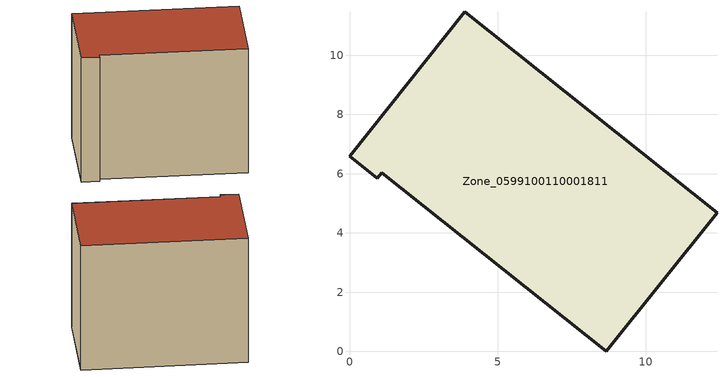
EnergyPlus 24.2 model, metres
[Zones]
Zone_0599100110001811
 floor ground (C_G): 1.09,6.04 0.94,5.85 0,6.59 3.89,11.47 12.41,4.69 8.67,0 z0.48
 wall outside (C_F): 3.89,11.47 0,6.59 0.94,5.85 1.09,6.04 8.67,0 12.41,4.69 3.89,11.47 z0.48:9.51
 roof outside (C_R): 8.67,0 12.41,4.69 3.89,11.47 0,6.59 0.94,5.85 1.09,6.04 z9.51
[BUILDING]
Pand.0599100110001811: North Axis=0; Terrain=City; Loads Convergence Tolerance Value=0.04; Temperature Convergence Tolerance Value=0.4; Solar Distribution=FullExterior; Maximum Number of Warmup Days=25; Minimum Number of Warmup Days=1
[Site:Location]
Rotterdam.The.Hague.AP_ZH_NLD Design_Conditions: Latitude=51.96; Longitude=4.45; Time Zone=1; Elevation=-4.5
[SITE:GROUNDTEMPERATURE:BUILDINGSURFACE]
18, 18, 18, 18, 18, 18, 18, 18, 18, 18, 18, 18
[MATERIAL] Thermal Absorptance=0.9; Solar Absorptance=0.7; Visible Absorptance=0.7
Name | Roughness | Thickness | Conductivity | Density | Specific Heat
G.TI.2015-2018 | MediumSmooth | 0.15 | 0.0428571 | 540 | 1210
F.TI.2015-2018 | Rough | 0.3 | 0.0666667 | 1920 | 840
R.TI.2015-2018 | MediumRough | 0.2 | 0.0333333 | 1500 | 1000
[CONSTRUCTION]
C_G: G.TI.2015-2018
C_F: F.TI.2015-2018
C_R: R.TI.2015-2018
[ZONE]
Zone_0599100110001811: Type=1; Multiplier=1; Ceiling Height=Autocalculate; Volume=Autocalculate; Floor Area=autocalculate; Part of Total Floor Area=Yes
[ZONEINFILTRATION:DESIGNFLOWRATE]
Infil_Zone_0599100110001811: Zone or ZoneList or Space or SpaceList=Zone_0599100110001811; Schedule=AlwaysOn; Design Flow Rate Calculation Method=Flow/Area; Flow Rate per Floor Area=0.0015; Constant Term Coefficient=1; Temperature Term Coefficient=0; Velocity Term Coefficient=0; Velocity Squared Term Coefficient=0
[HVACTEMPLATE:ZONE:IDEALLOADSAIRSYSTEM]
Zone_0599100110001811: Maximum Heating Supply Air Temperature=50; Minimum Cooling Supply Air Temperature=13; Maximum Heating Supply Air Humidity Ratio=0.0156; Minimum Cooling Supply Air Humidity Ratio=0.0077; Heating Limit=NoLimit; Cooling Limit=NoLimit; Dehumidification Control Type=ConstantSensibleHeatRatio; Cooling Sensible Heat Ratio=0.7; Dehumidification Setpoint=60; Humidification Control Type=None; Humidification Setpoint=30; Outdoor Air Method=None; Outdoor Air Flow Rate per Person=0.00944; Outdoor Air Flow Rate per Zone Floor Area=0; Outdoor Air Flow Rate per Zone=0; Demand Controlled Ventilation Type=None; Outdoor Air Economizer Type=NoEconomizer; Heat Recovery Type=None; Sensible Heat Recovery Effectiveness=0.7; Latent Heat Recovery Effectiveness=0.65
[ZONECONTROL:THERMOSTAT]
ThermostatControl_Zone_0599100110001811: Zone or ZoneList=Zone_0599100110001811; Control Type Schedule=DualSetpointControlType; Control 1=Thermostat_Zone_0599100110001811; Temperature Difference Between Cutout And Setpoint=0
[THERMOSTATSETPOINT:DUALSETPOINT]
Thermostat_Zone_0599100110001811: Heating Setpoint Temperature Schedule=HeatingSetpoint_Zone_0599100110001811; Cooling Setpoint Temperature Schedule=CoolingSetpoint_Zone_0599100110001811
[SCHEDULE:COMPACT]
HeatingSetpoint_Zone_0599100110001811: Through: 12/31, For: AllDays, Until: 24:00, 21
CoolingSetpoint_Zone_0599100110001811: Through: 12/31, For: AllDays, Until: 24:00, 24
DualSetpointControlType: Through: 12/31, For: AllDays, Until: 24:00, 4
AlwaysOn: Through: 12/31, For: AllDays, Until: 24:00, 1
